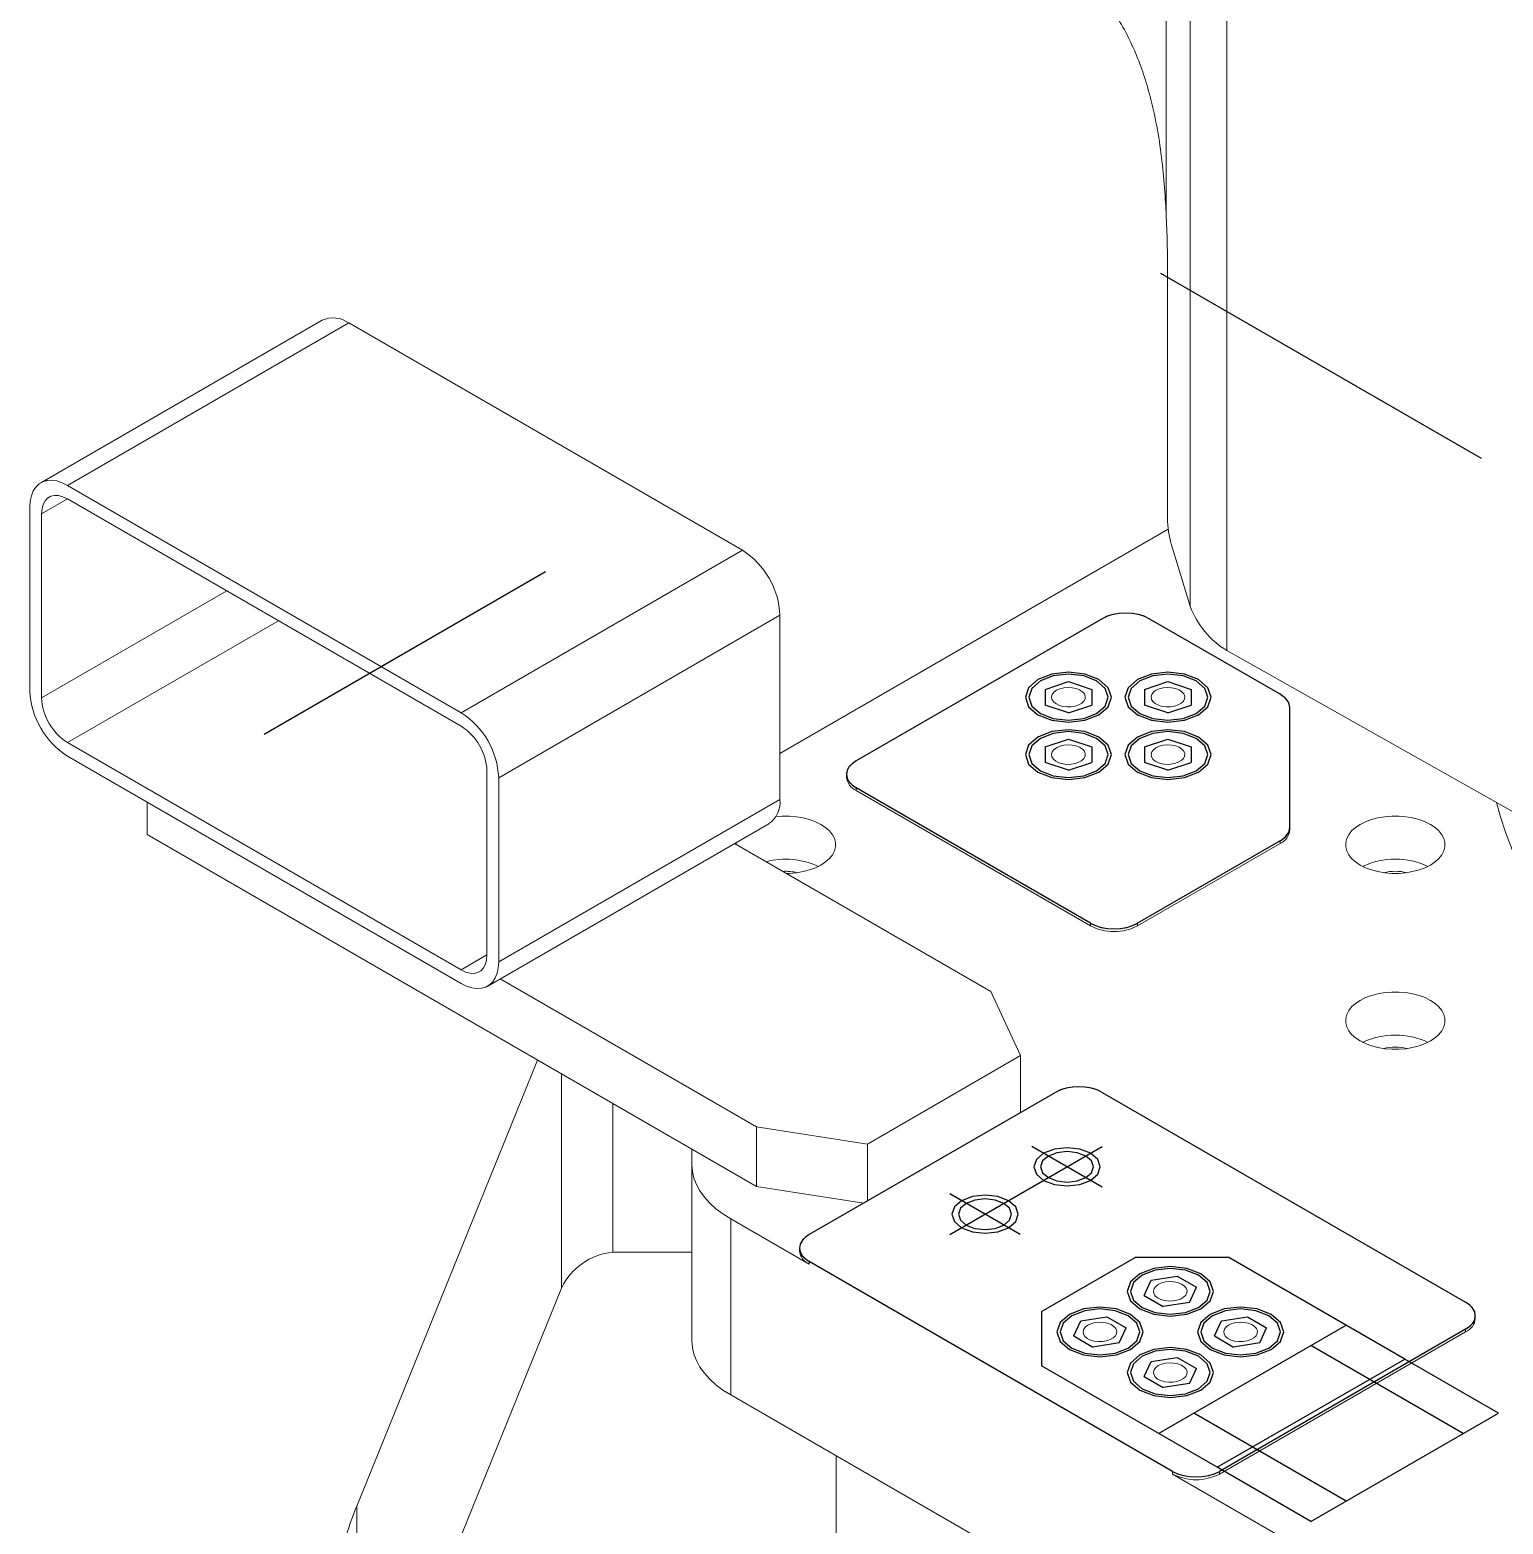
# Model space of a CAD drawing. Header units: millimetres. Extents: x 419 to 13500, y 498 to 10404.
# Drawn here: x 10787.5 to 11231.9, y 8183.2 to 8633.9 of the extents above; entities that cross this region are included whole.
import ezdxf

# ---------------------------------------------------------------- set-up
doc = ezdxf.new("R2010")
doc.units = ezdxf.units.MM
doc.header["$LTSCALE"] = 50
doc.linetypes.add('CENTERX2', pattern=[20.32, 12.7, -2.54, 2.54, -2.54])

msp = doc.modelspace()

# ---------------------------------------------------------------- linework, layer by layer
at = {"color": 7, "linetype": 'Continuous', "lineweight": 15}
for p, q in [((11130.3, 8577.97), (11130.3, 8866.83)), ((11137.58, 8460.02), (11137.58, 8853.21)), ((11148.59, 8847.13), (11148.59, 8446.7)), ((11130.71, 8560.6), (11130.71, 8486.44)), ((10875.69, 8546.27), (10790.84, 8497.29)), ((10798.84, 8496.49), (10883.69, 8545.48)), ((11002.48, 8476.9), (10883.69, 8545.48)), ((10917.63, 8427.92), (10798.84, 8496.49)), ((10917.63, 8423.83), (10798.84, 8492.41)), ((10787.52, 8489.96), (10787.52, 8434.44)), ((10791.06, 8487.92), (10791.06, 8432.4)), ((11130.93, 8483.27), (11013.8, 8415.65)), ((11131.79, 8478.86), (11137.58, 8460.02)), ((10917.63, 8427.92), (11002.48, 8476.9)), ((10928.94, 8408.32), (11013.8, 8457.3)), ((11013.8, 8401.78), (11013.8, 8457.3)), ((11111.02, 8456.27), (11036.78, 8413.41)), ((11164.66, 8433.47), (11125.17, 8456.27)), ((11148.59, 8446.7), (11234.97, 8398.02)), ((11167.59, 8393.35), (11167.59, 8429.39)), ((10798.84, 8418.92), (10917.63, 8350.34)), ((10798.84, 8414.84), (10917.63, 8346.26)), ((10925.41, 8354.84), (10925.41, 8410.36)), ((10928.94, 8352.8), (10928.94, 8408.32)), ((11033.85, 8409.33), (11033.85, 8408.51)), ((10822.88, 8391.16), (10822.88, 8400.96)), ((10928.94, 8352.8), (11013.8, 8401.78)), ((11107.49, 8364.42), (11036.78, 8405.24)), ((11036.78, 8405.24), (11036.78, 8404.43)), ((11107.49, 8363.61), (11036.78, 8404.43)), ((10925.63, 8345.47), (11010.48, 8394.45)), ((11167.59, 8393.35), (11167.59, 8392.53)), ((11006.72, 8285.03), (10822.88, 8391.16)), ((11000.1, 8388.46), (11077.44, 8343.81)), ((11164.66, 8389.27), (11121.63, 8364.42)), ((11164.66, 8388.45), (11121.63, 8363.61)), ((11164.66, 8389.27), (11164.66, 8388.45)), ((11107.49, 8364.42), (11107.49, 8363.61)), ((11121.63, 8364.42), (11121.63, 8363.61)), ((11006.72, 8302.99), (10929.39, 8347.64)), ((11086.4, 8324.5), (11077.44, 8343.81)), ((11086.4, 8324.5), (11040.19, 8297.82)), ((11086.4, 8307.35), (11086.4, 8324.5)), ((10886.1, 8188.59), (10940.67, 8323.16)), ((11096.88, 8313.4), (11022.63, 8270.54)), ((11111.02, 8313.4), (11220.62, 8250.13)), ((10963.34, 8310.07), (10963.34, 8265.18)), ((11006.72, 8285.03), (11006.72, 8302.99)), ((11006.72, 8302.99), (11040.19, 8297.82)), ((11040.19, 8297.82), (11040.19, 8280.67)), ((10987.23, 8296.28), (10987.23, 8291.56)), ((10987.23, 8291.56), (10987.23, 8238.47)), ((11039.07, 8280.03), (11006.72, 8285.03)), ((10998.95, 8275.23), (11022.63, 8261.56)), ((10998.95, 8275.23), (10998.95, 8222.14)), ((11019.71, 8266.46), (11019.71, 8265.64)), ((10963.34, 8265.18), (10987.23, 8265.18)), ((11022.63, 8262.37), (11022.63, 8261.56)), ((11132.24, 8199.1), (11022.63, 8262.37)), ((10886.1, 8101.99), (10947.89, 8254.38)), ((11223.55, 8245.23), (11223.55, 8246.05)), ((11220.62, 8241.96), (11146.38, 8199.1)), ((11220.62, 8241.15), (11146.38, 8198.29)), ((11220.62, 8241.96), (11220.62, 8241.15)), ((10998.95, 8222.14), (11392.81, 7994.77)), ((11132.24, 8199.1), (11132.24, 8198.29)), ((11132.24, 8198.29), (11259.52, 8124.81)), ((11146.38, 8199.1), (11146.38, 8198.29)), ((10886.1, 8188.59), (10886.1, 8101.99))]:
    msp.add_line(p, q, dxfattribs=at)
at = {"color": 7, "linetype": 'CENTERX2'}
for p, q in [((11885.3, 8123.58), (11128.7, 8560.36)), ((11867.63, 8550.16), (11146.38, 8133.79)), ((11093.76, 8434.95), (11100.82, 8437.3)), ((11100.82, 8437.3), (11107.88, 8434.95)), ((11123.76, 8434.95), (11130.82, 8437.3)), ((11130.82, 8437.3), (11137.88, 8434.95)), ((11093.76, 8434.95), (11093.76, 8430.24)), ((11107.88, 8434.95), (11107.88, 8430.24)), ((11123.76, 8434.95), (11123.76, 8430.24)), ((11137.88, 8434.95), (11137.88, 8430.24)), ((11100.82, 8427.89), (11093.76, 8430.24)), ((11100.82, 8427.89), (11107.88, 8430.24)), ((11130.82, 8427.89), (11123.76, 8430.24)), ((11130.82, 8427.89), (11137.88, 8430.24)), ((11093.76, 8417.63), (11100.82, 8419.98)), ((11100.82, 8419.98), (11107.88, 8417.63)), ((11123.76, 8417.63), (11130.82, 8419.98)), ((11130.82, 8419.98), (11137.88, 8417.63)), ((11093.76, 8417.63), (11093.76, 8412.92)), ((11107.88, 8417.63), (11107.88, 8412.92)), ((11123.76, 8417.63), (11123.76, 8412.92)), ((11137.88, 8417.63), (11137.88, 8412.92)), ((11100.82, 8410.57), (11093.76, 8412.92)), ((11100.82, 8410.57), (11107.88, 8412.92)), ((11130.82, 8410.57), (11123.76, 8412.92)), ((11130.82, 8410.57), (11137.88, 8412.92)), ((11065.06, 8270.54), (11111.02, 8297.07)), ((11111.02, 8284.82), (11089.81, 8297.07)), ((11086.27, 8270.54), (11065.06, 8282.78)), ((11092.64, 8247.27), (11120.92, 8263.6)), ((11149.21, 8263.6), (11120.92, 8263.6)), ((11202.24, 8232.98), (11149.21, 8263.6)), ((11123.66, 8252.18), (11125.77, 8256.72)), ((11125.77, 8256.72), (11133.64, 8257.94)), ((11133.64, 8257.94), (11139.4, 8254.61)), ((11123.66, 8252.18), (11129.42, 8248.85)), ((11137.29, 8250.07), (11139.4, 8254.61)), ((11137.29, 8250.07), (11129.42, 8248.85)), ((11092.64, 8247.27), (11092.64, 8230.94)), ((11102.44, 8239.93), (11104.55, 8244.47)), ((11104.55, 8244.47), (11112.43, 8245.69)), ((11112.43, 8245.69), (11118.19, 8242.36)), ((11127.99, 8210.53), (11184.56, 8243.19)), ((11144.87, 8239.93), (11146.98, 8244.47)), ((11146.98, 8244.47), (11154.85, 8245.69)), ((11154.85, 8245.69), (11160.61, 8242.36)), ((11102.44, 8239.93), (11108.21, 8236.6)), ((11116.08, 8237.82), (11118.19, 8242.36)), ((11144.87, 8239.93), (11150.63, 8236.6)), ((11158.51, 8237.82), (11160.61, 8242.36)), ((11116.08, 8237.82), (11108.21, 8236.6)), ((11158.51, 8237.82), (11150.63, 8236.6)), ((11219.92, 8210.53), (11173.96, 8237.06)), ((11145.67, 8200.33), (11092.64, 8230.94)), ((11123.66, 8227.68), (11125.77, 8232.23)), ((11125.77, 8232.23), (11133.64, 8233.45)), ((11133.64, 8233.45), (11139.4, 8230.12)), ((11137.29, 8225.57), (11139.4, 8230.12)), ((11145.67, 8200.33), (11202.24, 8232.98)), ((11145.67, 8200.33), (11202.24, 8232.98)), ((11230.52, 8216.65), (11202.24, 8232.98)), ((11123.66, 8227.68), (11129.42, 8224.36)), ((11137.29, 8225.57), (11129.42, 8224.36)), ((11184.56, 8190.12), (11138.6, 8216.65)), ((11173.96, 8184), (11230.52, 8216.65)), ((11173.96, 8184), (11145.67, 8200.33))]:
    msp.add_line(p, q, dxfattribs=at)
at = {"color": 8, "linetype": 'Continuous', "lineweight": 15}
for p, q in [((10791.06, 8487.92), (10798.84, 8492.41)), ((10791.06, 8432.4), (10846.93, 8464.65)), ((10798.84, 8418.92), (10862.49, 8455.67)), ((10917.63, 8350.34), (10925.41, 8354.84)), ((10947.89, 8318.99), (10947.89, 8254.38)), ((11030.75, 8203.78), (11030.75, 7891.85))]:
    msp.add_line(p, q, dxfattribs=at)
at = {"color": 7, "linetype": 'Continuous'}
for p, q in [((10943.09, 8470.36), (10858.23, 8421.38)), ((11111.02, 8456.27), (11036.78, 8413.41)), ((11164.66, 8433.47), (11125.17, 8456.27)), ((11167.59, 8393.35), (11167.59, 8429.39)), ((11107.49, 8364.42), (11036.78, 8405.24)), ((11164.66, 8389.27), (11121.63, 8364.42)), ((11096.88, 8313.4), (11022.63, 8270.54)), ((11111.02, 8313.4), (11220.62, 8250.13)), ((11132.24, 8199.1), (11022.63, 8262.37)), ((11220.62, 8241.96), (11146.38, 8199.1))]:
    msp.add_line(p, q, dxfattribs=at)
at = {"color": 7, "linetype": 'Continuous', "lineweight": 15, "flags": 128}
for points in [[(10798.84, 8496.49), (10797.23, 8497.29), (10795.65, 8497.81), (10794.14, 8498.03), (10792.72, 8497.95), (10791.43, 8497.58), (10790.29, 8496.92), (10789.32, 8495.99), (10788.54, 8494.8), (10787.98, 8493.38), (10787.64, 8491.75), (10787.52, 8489.96)], [(10798.84, 8492.41), (10797.48, 8493.06), (10796.18, 8493.41), (10794.95, 8493.45), (10793.84, 8493.2), (10792.88, 8492.64), (10792.1, 8491.81), (10791.53, 8490.72), (10791.18, 8489.41), (10791.06, 8487.92)], [(11097.22, 8434.68), (11096.43, 8434.09), (11095.92, 8433.42), (11095.72, 8432.69), (11095.84, 8431.95), (11096.28, 8431.26), (11097, 8430.65), (11097.96, 8430.16), (11099.09, 8429.82), (11100.34, 8429.66), (11101.62, 8429.69), (11102.85, 8429.89), (11103.95, 8430.27), (11104.85, 8430.79), (11105.5, 8431.43), (11105.86, 8432.13), (11105.9, 8432.87), (11105.62, 8433.59), (11105.04, 8434.25), (11104.19, 8434.8), (11103.14, 8435.22), (11101.93, 8435.47), (11100.66, 8435.54), (11099.4, 8435.42), (11098.23, 8435.13), (11097.22, 8434.68)], [(11127.22, 8434.68), (11126.43, 8434.09), (11125.92, 8433.42), (11125.72, 8432.69), (11125.84, 8431.95), (11126.28, 8431.26), (11127, 8430.65), (11127.96, 8430.16), (11129.09, 8429.82), (11130.34, 8429.66), (11131.62, 8429.69), (11132.85, 8429.89), (11133.95, 8430.27), (11134.85, 8430.79), (11135.5, 8431.43), (11135.86, 8432.13), (11135.9, 8432.87), (11135.62, 8433.59), (11135.04, 8434.25), (11134.19, 8434.8), (11133.14, 8435.22), (11131.93, 8435.47), (11130.66, 8435.54), (11129.4, 8435.42), (11128.23, 8435.13), (11127.22, 8434.68)], [(11097.22, 8417.36), (11096.43, 8416.77), (11095.92, 8416.1), (11095.72, 8415.37), (11095.84, 8414.63), (11096.28, 8413.94), (11097, 8413.33), (11097.96, 8412.84), (11099.09, 8412.51), (11100.34, 8412.34), (11101.62, 8412.37), (11102.85, 8412.57), (11103.95, 8412.95), (11104.85, 8413.47), (11105.5, 8414.11), (11105.86, 8414.82), (11105.9, 8415.55), (11105.62, 8416.27), (11105.04, 8416.93), (11104.19, 8417.48), (11103.14, 8417.9), (11101.93, 8418.15), (11100.66, 8418.22), (11099.4, 8418.1), (11098.23, 8417.81), (11097.22, 8417.36)], [(11127.22, 8417.36), (11126.43, 8416.77), (11125.92, 8416.1), (11125.72, 8415.37), (11125.84, 8414.63), (11126.28, 8413.94), (11127, 8413.33), (11127.96, 8412.84), (11129.09, 8412.51), (11130.34, 8412.34), (11131.62, 8412.37), (11132.85, 8412.57), (11133.95, 8412.95), (11134.85, 8413.47), (11135.5, 8414.11), (11135.86, 8414.82), (11135.9, 8415.55), (11135.62, 8416.27), (11135.04, 8416.93), (11134.19, 8417.48), (11133.14, 8417.9), (11131.93, 8418.15), (11130.66, 8418.22), (11129.4, 8418.1), (11128.23, 8417.81), (11127.22, 8417.36)], [(11036.78, 8413.41), (11035.66, 8412.64), (11034.78, 8411.77), (11034.19, 8410.82), (11033.89, 8409.83), (11033.89, 8408.82), (11034.19, 8407.83), (11034.78, 8406.89), (11035.66, 8406.02), (11036.78, 8405.24)], [(11229.9, 8400.88), (11231, 8396.84), (11232.71, 8391.59), (11234.72, 8386.37), (11237.03, 8381.19), (11239.63, 8376.07), (11242.52, 8370.99), (11245.71, 8365.97), (11249.18, 8361.01), (11252.93, 8356.13), (11256.96, 8351.31), (11261.26, 8346.58), (11265.83, 8341.93), (11270.67, 8337.37), (11275.76, 8332.91), (11281.11, 8328.55), (11286.7, 8324.29), (11292.54, 8320.14), (11298.61, 8316.1), (11304.9, 8312.18), (11311.42, 8308.39)], [(11015.72, 8379.44), (11016.63, 8379.46), (11018.75, 8379.64), (11020.81, 8379.99), (11022.75, 8380.5), (11024.55, 8381.17), (11026.17, 8381.98), (11027.57, 8382.91), (11028.73, 8383.95), (11029.62, 8385.07), (11030.22, 8386.26), (11030.53, 8387.48), (11030.53, 8388.72), (11030.22, 8389.94), (11029.62, 8391.13), (11028.73, 8392.25), (11027.57, 8393.29), (11026.17, 8394.22), (11024.55, 8395.03), (11022.75, 8395.7), (11020.81, 8396.21), (11018.75, 8396.56), (11016.63, 8396.74), (11014.49, 8396.74), (11012.58, 8396.59)], [(11188.8, 8394.22), (11187.4, 8393.29), (11186.25, 8392.25), (11185.36, 8391.13), (11184.75, 8389.94), (11184.45, 8388.72), (11184.45, 8387.48), (11184.75, 8386.26), (11185.36, 8385.07), (11186.25, 8383.95), (11187.4, 8382.91), (11188.8, 8381.98), (11190.42, 8381.17), (11192.22, 8380.5), (11194.17, 8379.99), (11196.22, 8379.64), (11198.34, 8379.46), (11200.48, 8379.46), (11202.6, 8379.64), (11204.65, 8379.99), (11206.6, 8380.5), (11208.4, 8381.17), (11210.02, 8381.98), (11211.42, 8382.91), (11212.58, 8383.95), (11213.47, 8385.07), (11214.07, 8386.26), (11214.37, 8387.48), (11214.37, 8388.72), (11214.07, 8389.94), (11213.47, 8391.13), (11212.58, 8392.25), (11211.42, 8393.29), (11210.02, 8394.22), (11208.4, 8395.03), (11206.6, 8395.7), (11204.65, 8396.21), (11202.6, 8396.56), (11200.48, 8396.74), (11198.34, 8396.74), (11196.22, 8396.56), (11194.17, 8396.21), (11192.22, 8395.7), (11190.42, 8395.03), (11188.8, 8394.22)], [(11000.61, 8388.75), (11000.6, 8388.72), (11000.56, 8388.19)], [(10917.63, 8350.34), (10918.98, 8349.7), (10920.29, 8349.35), (10921.52, 8349.3), (10922.63, 8349.56), (10923.59, 8350.11), (10924.37, 8350.95), (10924.94, 8352.04), (10925.29, 8353.35), (10925.41, 8354.84)], [(10917.63, 8346.26), (10919.24, 8345.47), (10920.82, 8344.95), (10922.33, 8344.73), (10923.75, 8344.8), (10925.04, 8345.18), (10926.18, 8345.84), (10927.15, 8346.77), (10927.92, 8347.96), (10928.48, 8349.38), (10928.83, 8351), (10928.94, 8352.8)], [(11188.8, 8341.16), (11187.4, 8340.22), (11186.25, 8339.18), (11185.36, 8338.06), (11184.75, 8336.87), (11184.45, 8335.65), (11184.45, 8334.42), (11184.75, 8333.19), (11185.36, 8332.01), (11186.25, 8330.88), (11187.4, 8329.84), (11188.8, 8328.91), (11190.42, 8328.1), (11192.22, 8327.43), (11194.17, 8326.92), (11196.22, 8326.57), (11198.34, 8326.4), (11200.48, 8326.4), (11202.6, 8326.57), (11204.65, 8326.92), (11206.6, 8327.43), (11208.4, 8328.1), (11210.02, 8328.91), (11211.42, 8329.84), (11212.58, 8330.88), (11213.47, 8332.01), (11214.07, 8333.19), (11214.37, 8334.42), (11214.37, 8335.65), (11214.07, 8336.87), (11213.47, 8338.06), (11212.58, 8339.18), (11211.42, 8340.22), (11210.02, 8341.16), (11208.4, 8341.97), (11206.6, 8342.63), (11204.65, 8343.15), (11202.6, 8343.49), (11200.48, 8343.67), (11198.34, 8343.67), (11196.22, 8343.49), (11194.17, 8343.15), (11192.22, 8342.63), (11190.42, 8341.97), (11188.8, 8341.16)], [(10987.23, 8291.56), (10987.38, 8289.55), (10987.84, 8287.55), (10988.59, 8285.58), (10989.64, 8283.66), (10990.98, 8281.8), (10992.59, 8280.01), (10994.46, 8278.32), (10996.59, 8276.72), (10998.95, 8275.23)], [(11022.63, 8270.54), (11021.51, 8269.77), (11020.64, 8268.9), (11020.05, 8267.95), (11019.74, 8266.96), (11019.74, 8265.95), (11020.05, 8264.96), (11020.64, 8264.02), (11021.51, 8263.14), (11022.63, 8262.37)], [(11127.92, 8255.47), (11127.14, 8254.89), (11126.63, 8254.21), (11126.43, 8253.49), (11126.55, 8252.75), (11126.99, 8252.06), (11127.7, 8251.45), (11128.66, 8250.96), (11129.8, 8250.62), (11131.05, 8250.46), (11132.33, 8250.48), (11133.55, 8250.69), (11134.65, 8251.07), (11135.56, 8251.59), (11136.21, 8252.22), (11136.57, 8252.93), (11136.61, 8253.67), (11136.33, 8254.39), (11135.75, 8255.05), (11134.9, 8255.6), (11133.84, 8256.02), (11132.64, 8256.27), (11131.37, 8256.34), (11130.11, 8256.22), (11128.93, 8255.93), (11127.92, 8255.47)], [(11220.62, 8241.96), (11221.75, 8242.73), (11222.62, 8243.61), (11223.21, 8244.55), (11223.52, 8245.54), (11223.52, 8246.55), (11223.21, 8247.54), (11222.62, 8248.48), (11221.75, 8249.36), (11220.62, 8250.13)], [(11106.71, 8243.23), (11105.93, 8242.65), (11105.42, 8241.97), (11105.22, 8241.24), (11105.34, 8240.5), (11105.77, 8239.81), (11106.49, 8239.2), (11107.45, 8238.71), (11108.59, 8238.38), (11109.84, 8238.22), (11111.11, 8238.24), (11112.34, 8238.44), (11113.44, 8238.82), (11114.35, 8239.34), (11115, 8239.98), (11115.35, 8240.69), (11115.39, 8241.42), (11115.11, 8242.14), (11114.53, 8242.8), (11113.69, 8243.36), (11112.63, 8243.77), (11111.43, 8244.02), (11110.16, 8244.09), (11108.89, 8243.97), (11107.72, 8243.68), (11106.71, 8243.23)], [(11149.14, 8243.23), (11148.35, 8242.65), (11147.84, 8241.97), (11147.64, 8241.24), (11147.77, 8240.5), (11148.2, 8239.81), (11148.92, 8239.2), (11149.88, 8238.71), (11151.01, 8238.38), (11152.26, 8238.22), (11153.54, 8238.24), (11154.77, 8238.44), (11155.87, 8238.82), (11156.77, 8239.34), (11157.42, 8239.98), (11157.78, 8240.69), (11157.82, 8241.42), (11157.54, 8242.14), (11156.96, 8242.8), (11156.12, 8243.36), (11155.06, 8243.77), (11153.85, 8244.02), (11152.58, 8244.09), (11151.32, 8243.97), (11150.15, 8243.68), (11149.14, 8243.23)], [(10987.23, 8238.47), (10987.38, 8236.45), (10987.84, 8234.46), (10988.59, 8232.49), (10989.64, 8230.57), (10990.98, 8228.71), (10992.59, 8226.92), (10994.46, 8225.22), (10996.59, 8223.62), (10998.95, 8222.14)], [(11127.92, 8230.98), (11127.14, 8230.4), (11126.63, 8229.72), (11126.43, 8228.99), (11126.55, 8228.26), (11126.99, 8227.56), (11127.7, 8226.95), (11128.66, 8226.47), (11129.8, 8226.13), (11131.05, 8225.97), (11132.33, 8225.99), (11133.55, 8226.2), (11134.65, 8226.57), (11135.56, 8227.1), (11136.21, 8227.73), (11136.57, 8228.44), (11136.61, 8229.18), (11136.33, 8229.9), (11135.75, 8230.56), (11134.9, 8231.11), (11133.84, 8231.52), (11132.64, 8231.77), (11131.37, 8231.84), (11130.11, 8231.73), (11128.93, 8231.43), (11127.92, 8230.98)]]:
    msp.add_lwpolyline(points, dxfattribs=at)
at = {"color": 7, "linetype": 'Continuous', "flags": 128}
for points in [[(11125.17, 8456.27), (11123.65, 8456.99), (11121.92, 8457.52), (11120.05, 8457.85), (11118.09, 8457.96), (11116.14, 8457.85), (11114.27, 8457.52), (11112.54, 8456.99), (11111.02, 8456.27)], [(11167.59, 8429.39), (11167.54, 8429.95), (11167.4, 8430.51), (11167.16, 8431.06), (11166.83, 8431.6), (11166.41, 8432.11), (11165.91, 8432.59), (11165.32, 8433.05), (11164.66, 8433.47)], [(11036.78, 8413.41), (11035.53, 8412.53), (11034.61, 8411.54), (11034.04, 8410.45), (11033.85, 8409.33), (11034.04, 8408.2), (11034.61, 8407.12), (11035.53, 8406.12), (11036.78, 8405.24)], [(11164.66, 8389.27), (11165.32, 8389.69), (11165.91, 8390.14), (11166.41, 8390.63), (11166.83, 8391.14), (11167.16, 8391.67), (11167.4, 8392.22), (11167.54, 8392.78), (11167.59, 8393.35)], [(11107.49, 8364.42), (11109, 8363.71), (11110.73, 8363.17), (11112.61, 8362.84), (11114.56, 8362.73), (11116.51, 8362.84), (11118.39, 8363.17), (11120.11, 8363.71), (11121.63, 8364.42)], [(11111.02, 8313.4), (11109.51, 8314.12), (11107.78, 8314.65), (11105.9, 8314.98), (11103.95, 8315.09), (11102, 8314.98), (11100.13, 8314.65), (11098.4, 8314.12), (11096.88, 8313.4)], [(11107.48, 8295.03), (11104.24, 8296.28), (11100.41, 8296.72), (11096.59, 8296.28), (11093.34, 8295.03), (11091.17, 8293.15), (11090.41, 8290.95), (11091.17, 8288.74), (11093.34, 8286.86), (11096.59, 8285.61), (11100.41, 8285.17), (11104.24, 8285.61), (11107.48, 8286.86), (11109.65, 8288.74), (11110.41, 8290.95), (11109.65, 8293.15), (11107.48, 8295.03)], [(11106.07, 8294.21), (11103.47, 8295.21), (11100.41, 8295.56), (11097.35, 8295.21), (11094.76, 8294.21), (11093.02, 8292.71), (11092.41, 8290.95), (11093.02, 8289.18), (11094.76, 8287.68), (11097.35, 8286.68), (11100.41, 8286.33), (11103.47, 8286.68), (11106.07, 8287.68), (11107.8, 8289.18), (11108.41, 8290.95), (11107.8, 8292.71), (11106.07, 8294.21)], [(11082.74, 8280.74), (11079.49, 8281.99), (11075.67, 8282.43), (11071.84, 8281.99), (11068.6, 8280.74), (11066.43, 8278.87), (11065.67, 8276.66), (11066.43, 8274.45), (11068.6, 8272.58), (11071.84, 8271.33), (11075.67, 8270.89), (11079.49, 8271.33), (11082.74, 8272.58), (11084.91, 8274.45), (11085.67, 8276.66), (11084.91, 8278.87), (11082.74, 8280.74)], [(11081.32, 8279.93), (11078.73, 8280.93), (11075.67, 8281.28), (11072.61, 8280.93), (11070.01, 8279.93), (11068.28, 8278.43), (11067.67, 8276.66), (11068.28, 8274.89), (11070.01, 8273.39), (11072.61, 8272.39), (11075.67, 8272.04), (11078.73, 8272.39), (11081.32, 8273.39), (11083.06, 8274.89), (11083.67, 8276.66), (11083.06, 8278.43), (11081.32, 8279.93)], [(11022.63, 8270.54), (11021.39, 8269.66), (11020.47, 8268.66), (11019.9, 8267.58), (11019.71, 8266.46), (11019.9, 8265.33), (11020.47, 8264.25), (11021.39, 8263.25), (11022.63, 8262.37)], [(11220.62, 8241.96), (11221.87, 8242.84), (11222.79, 8243.84), (11223.36, 8244.92), (11223.55, 8246.05), (11223.36, 8247.17), (11222.79, 8248.25), (11221.87, 8249.25), (11220.62, 8250.13)], [(11132.24, 8199.1), (11133.75, 8198.38), (11135.48, 8197.85), (11137.36, 8197.52), (11139.31, 8197.41), (11141.26, 8197.52), (11143.13, 8197.85), (11144.86, 8198.38), (11146.38, 8199.1)]]:
    msp.add_lwpolyline(points, dxfattribs=at)
at = {"color": 7, "linetype": 'CENTERX2', "flags": 128}
for points in [[(11110.01, 8437.9), (11105.8, 8439.53), (11100.82, 8440.1), (11095.85, 8439.53), (11091.63, 8437.9), (11088.81, 8435.47), (11087.82, 8432.59), (11088.81, 8429.72), (11091.63, 8427.29), (11095.85, 8425.66), (11100.82, 8425.09), (11105.8, 8425.66), (11110.01, 8427.29), (11112.83, 8429.72), (11113.82, 8432.59), (11112.83, 8435.47), (11110.01, 8437.9)], [(11109.31, 8437.49), (11105.41, 8438.99), (11100.82, 8439.52), (11096.23, 8438.99), (11092.34, 8437.49), (11089.74, 8435.25), (11088.82, 8432.59), (11089.74, 8429.94), (11092.34, 8427.7), (11096.23, 8426.19), (11100.82, 8425.67), (11105.41, 8426.19), (11109.31, 8427.7), (11111.91, 8429.94), (11112.82, 8432.59), (11111.91, 8435.25), (11109.31, 8437.49)], [(11140.01, 8437.9), (11135.8, 8439.53), (11130.82, 8440.1), (11125.85, 8439.53), (11121.63, 8437.9), (11118.81, 8435.47), (11117.82, 8432.59), (11118.81, 8429.72), (11121.63, 8427.29), (11125.85, 8425.66), (11130.82, 8425.09), (11135.8, 8425.66), (11140.01, 8427.29), (11142.83, 8429.72), (11143.82, 8432.59), (11142.83, 8435.47), (11140.01, 8437.9)], [(11139.31, 8437.49), (11135.41, 8438.99), (11130.82, 8439.52), (11126.23, 8438.99), (11122.34, 8437.49), (11119.74, 8435.25), (11118.82, 8432.59), (11119.74, 8429.94), (11122.34, 8427.7), (11126.23, 8426.19), (11130.82, 8425.67), (11135.41, 8426.19), (11139.31, 8427.7), (11141.91, 8429.94), (11142.82, 8432.59), (11141.91, 8435.25), (11139.31, 8437.49)], [(11110.01, 8420.58), (11105.8, 8422.21), (11100.82, 8422.78), (11095.85, 8422.21), (11091.63, 8420.58), (11088.81, 8418.15), (11087.82, 8415.28), (11088.81, 8412.4), (11091.63, 8409.97), (11095.85, 8408.34), (11100.82, 8407.77), (11105.8, 8408.34), (11110.01, 8409.97), (11112.83, 8412.4), (11113.82, 8415.28), (11112.83, 8418.15), (11110.01, 8420.58)], [(11109.31, 8420.17), (11105.41, 8421.68), (11100.82, 8422.2), (11096.23, 8421.68), (11092.34, 8420.17), (11089.74, 8417.93), (11088.82, 8415.28), (11089.74, 8412.62), (11092.34, 8410.38), (11096.23, 8408.88), (11100.82, 8408.35), (11105.41, 8408.88), (11109.31, 8410.38), (11111.91, 8412.62), (11112.82, 8415.28), (11111.91, 8417.93), (11109.31, 8420.17)], [(11140.01, 8420.58), (11135.8, 8422.21), (11130.82, 8422.78), (11125.85, 8422.21), (11121.63, 8420.58), (11118.81, 8418.15), (11117.82, 8415.28), (11118.81, 8412.4), (11121.63, 8409.97), (11125.85, 8408.34), (11130.82, 8407.77), (11135.8, 8408.34), (11140.01, 8409.97), (11142.83, 8412.4), (11143.82, 8415.28), (11142.83, 8418.15), (11140.01, 8420.58)], [(11139.31, 8420.17), (11135.41, 8421.68), (11130.82, 8422.2), (11126.23, 8421.68), (11122.34, 8420.17), (11119.74, 8417.93), (11118.82, 8415.28), (11119.74, 8412.62), (11122.34, 8410.38), (11126.23, 8408.88), (11130.82, 8408.35), (11135.41, 8408.88), (11139.31, 8410.38), (11141.91, 8412.62), (11142.82, 8415.28), (11141.91, 8417.93), (11139.31, 8420.17)], [(11140.72, 8258.7), (11136.5, 8260.33), (11131.53, 8260.9), (11126.55, 8260.33), (11122.34, 8258.7), (11119.52, 8256.26), (11118.53, 8253.39), (11119.52, 8250.52), (11122.34, 8248.09), (11126.55, 8246.46), (11131.53, 8245.89), (11136.5, 8246.46), (11140.72, 8248.09), (11143.54, 8250.52), (11144.53, 8253.39), (11143.54, 8256.26), (11140.72, 8258.7)], [(11140.01, 8258.29), (11136.12, 8259.79), (11131.53, 8260.32), (11126.94, 8259.79), (11123.04, 8258.29), (11120.44, 8256.04), (11119.53, 8253.39), (11120.44, 8250.74), (11123.04, 8248.49), (11126.94, 8246.99), (11131.53, 8246.47), (11136.12, 8246.99), (11140.01, 8248.49), (11142.62, 8250.74), (11143.53, 8253.39), (11142.62, 8256.04), (11140.01, 8258.29)], [(11119.51, 8246.45), (11115.29, 8248.08), (11110.32, 8248.65), (11105.34, 8248.08), (11101.12, 8246.45), (11098.31, 8244.02), (11097.32, 8241.15), (11098.31, 8238.27), (11101.12, 8235.84), (11105.34, 8234.21), (11110.32, 8233.64), (11115.29, 8234.21), (11119.51, 8235.84), (11122.33, 8238.27), (11123.32, 8241.15), (11122.33, 8244.02), (11119.51, 8246.45)], [(11118.8, 8246.05), (11114.91, 8247.55), (11110.32, 8248.07), (11105.72, 8247.55), (11101.83, 8246.05), (11099.23, 8243.8), (11098.32, 8241.15), (11099.23, 8238.5), (11101.83, 8236.25), (11105.72, 8234.75), (11110.32, 8234.22), (11114.91, 8234.75), (11118.8, 8236.25), (11121.4, 8238.5), (11122.32, 8241.15), (11121.4, 8243.8), (11118.8, 8246.05)], [(11161.93, 8246.45), (11157.72, 8248.08), (11152.74, 8248.65), (11147.77, 8248.08), (11143.55, 8246.45), (11140.73, 8244.02), (11139.74, 8241.15), (11140.73, 8238.27), (11143.55, 8235.84), (11147.77, 8234.21), (11152.74, 8233.64), (11157.72, 8234.21), (11161.93, 8235.84), (11164.75, 8238.27), (11165.74, 8241.15), (11164.75, 8244.02), (11161.93, 8246.45)], [(11161.23, 8246.05), (11157.33, 8247.55), (11152.74, 8248.07), (11148.15, 8247.55), (11144.26, 8246.05), (11141.66, 8243.8), (11140.74, 8241.15), (11141.66, 8238.5), (11144.26, 8236.25), (11148.15, 8234.75), (11152.74, 8234.22), (11157.33, 8234.75), (11161.23, 8236.25), (11163.83, 8238.5), (11164.74, 8241.15), (11163.83, 8243.8), (11161.23, 8246.05)], [(11140.72, 8234.21), (11136.5, 8235.83), (11131.53, 8236.41), (11126.55, 8235.83), (11122.34, 8234.21), (11119.52, 8231.77), (11118.53, 8228.9), (11119.52, 8226.03), (11122.34, 8223.59), (11126.55, 8221.97), (11131.53, 8221.4), (11136.5, 8221.97), (11140.72, 8223.59), (11143.54, 8226.03), (11144.53, 8228.9), (11143.54, 8231.77), (11140.72, 8234.21)], [(11140.01, 8233.8), (11136.12, 8235.3), (11131.53, 8235.83), (11126.94, 8235.3), (11123.04, 8233.8), (11120.44, 8231.55), (11119.53, 8228.9), (11120.44, 8226.25), (11123.04, 8224), (11126.94, 8222.5), (11131.53, 8221.97), (11136.12, 8222.5), (11140.01, 8224), (11142.62, 8226.25), (11143.53, 8228.9), (11142.62, 8231.55), (11140.01, 8233.8)]]:
    msp.add_lwpolyline(points, dxfattribs=at)
at = {"color": 7, "linetype": 'Continuous', "lineweight": 15}
for centre, radius, start, end in [((10879.01, 8539.02), 7.97, 54.0761, 114.6134), ((10989.33, 8456.24), 24.49, 2.4871, 57.5129), ((11161.91, 8468.91), 25.91, 200.0704, 239.0475), ((11118.09, 8442.7), 15.3, 62.4805, 117.5195), ((10811.99, 8435.5), 24.49, 182.4871, 237.5129), ((10807.87, 8433.12), 16.83, 182.4763, 237.5237), ((11162.59, 8428.89), 5.03, 5.6948, 65.6253), ((10904.47, 8407.26), 24.49, 2.4871, 57.5129), ((10908.59, 8409.63), 16.83, 2.4763, 57.5237), ((11038.85, 8409.01), 5.02, 185.6534, 245.6668), ((11005.86, 8400.96), 7.98, 305.3847, 5.9275), ((11162.59, 8393.85), 5.03, 294.3747, 354.3052), ((11162.59, 8393.03), 5.03, 294.3747, 354.3052), ((11015.51, 8359.9), 23.83, 65.4339, 104.3728), ((11199.41, 8360.38), 23.36, 65.0724, 114.9276), ((11015.58, 8365.51), 14.57, 76.3106, 93.6499), ((11199.41, 8365.58), 14.51, 76.196, 103.804), ((11114.56, 8378), 15.3, 242.4805, 297.5195), ((11114.56, 8377.18), 15.3, 242.4805, 297.5195), ((11199.41, 8307.31), 23.36, 65.0724, 114.9276), ((11199.41, 8312.52), 14.51, 76.196, 103.804), ((11103.95, 8299.83), 15.3, 62.4805, 117.5195), ((11024.7, 8266.13), 5.02, 185.6534, 245.6668), ((10965.06, 8246.27), 18.99, 95.1795, 154.692), ((11218.68, 8245.64), 4.89, 293.4621, 355.2177), ((11139.31, 8212.67), 15.3, 242.4805, 297.5195), ((11139.31, 8211.86), 15.3, 242.4805, 297.5195), ((10977.26, 8151.53), 98.4, 157.8777, 168.7389)]:
    msp.add_arc(centre, radius, start, end, dxfattribs=at)
for centre, major_axis, start_param, end_param in [((11109.21, 8630.53), (-14.31, 107.49), 3.984307, 4.181642), ((11131.79, 8482.95), (-0.72, 5.37), 0.842715, 2.413511)]:
    msp.add_ellipse(centre, major_axis=major_axis, ratio=0.149315, start_param=start_param, end_param=end_param, dxfattribs=at)
msp.add_open_spline([(11113.51, 8640.69), (11114.65, 8638.97), (11117.06, 8635.32), (11120.07, 8629.33), (11122.71, 8622.89), (11124.84, 8616.27), (11126.77, 8608.7), (11128.33, 8600.19), (11129.47, 8590.85), (11130.03, 8583.43), (11130.24, 8579.21), (11130.3, 8577.97)], degree=3, knots=[0, 0, 0, 0, 0.092694, 0.196521, 0.300717, 0.405023, 0.509001, 0.652686, 0.796678, 0.94032, 1, 1, 1, 1], dxfattribs=at)

doc.saveas('drawing.dxf')
